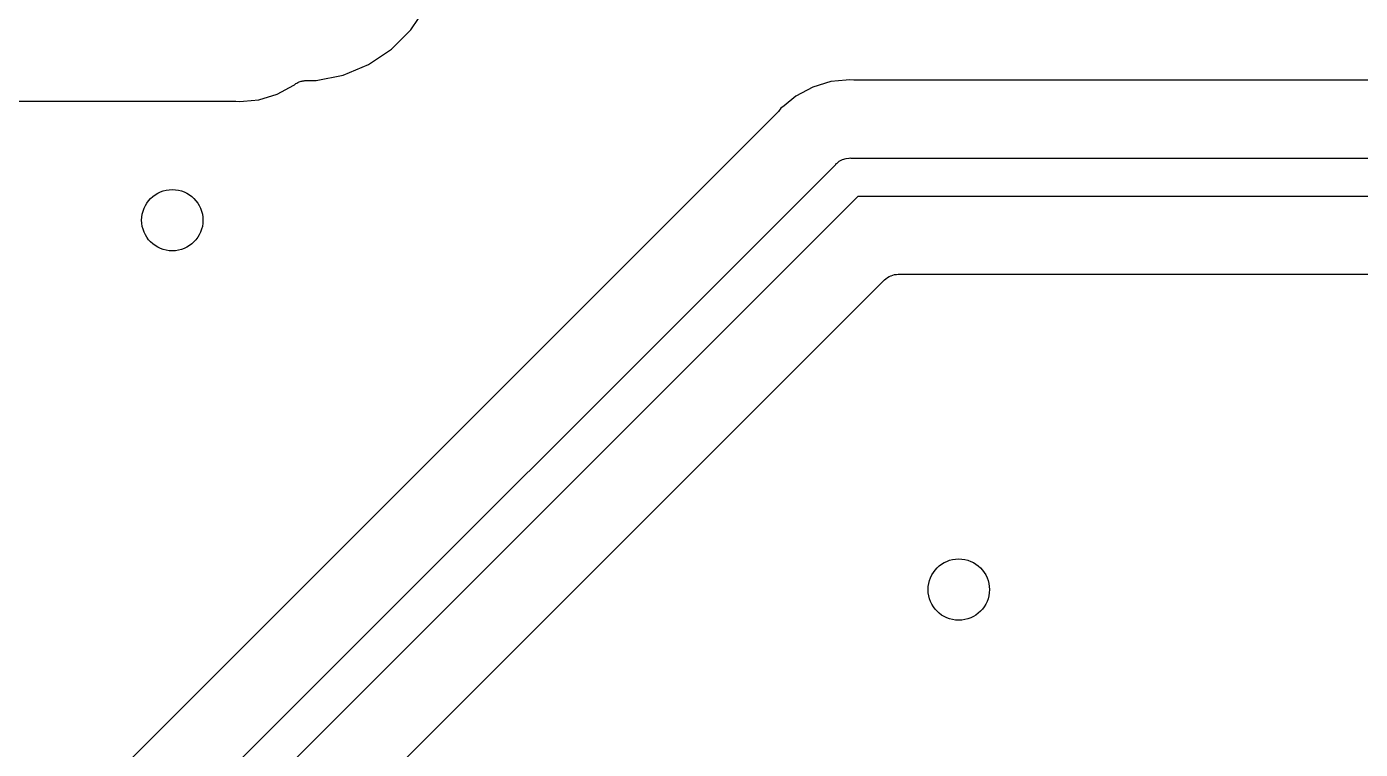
# Model space of a CAD drawing. Extents: x 103 to 213, y -152 to -90.
# Drawn here: x 118.59 to 127.29, y -113.3 to -108.59 of the extents above; entities that cross this region are included whole.
import ezdxf

# ---------------------------------------------------------------- set-up
doc = ezdxf.new("R2010")
doc.units = 0
doc.layers.add('BLACK', color=7, linetype='CONTINUOUS')

msp = doc.modelspace()

# ---------------------------------------------------------------- linework, layer by layer
at = {"layer": 'BLACK', "linetype": 'CONTINUOUS'}
for p, q in [((121.095, -108.609), (121.195, -108.46)), ((120.969, -108.735), (121.095, -108.609)), ((120.82, -108.835), (120.969, -108.735)), ((120.479, -108.938), (120.655, -108.903)), ((120.655, -108.903), (120.82, -108.835)), ((120.223, -109.028), (120.333, -108.969)), ((120.333, -108.969), (120.336, -108.967)), ((120.336, -108.967), (120.337, -108.966)), ((120.337, -108.966), (120.342, -108.963)), ((120.342, -108.963), (120.346, -108.959)), ((120.346, -108.959), (120.352, -108.956)), ((120.352, -108.956), (120.358, -108.952)), ((120.358, -108.952), (120.363, -108.95)), ((120.363, -108.95), (120.368, -108.948)), ((120.368, -108.948), (120.375, -108.946)), ((120.375, -108.946), (120.381, -108.943)), ((120.381, -108.943), (120.386, -108.942)), ((120.386, -108.942), (120.392, -108.94)), ((120.392, -108.94), (120.399, -108.94)), ((120.399, -108.94), (120.405, -108.938)), ((120.405, -108.938), (120.411, -108.939)), ((120.411, -108.939), (120.416, -108.938)), ((120.416, -108.938), (120.479, -108.938)), ((123.717, -108.982), (123.607, -109.041)), ((123.836, -108.946), (123.717, -108.982)), ((123.935, -108.936), (123.836, -108.946)), ((123.96, -108.934), (123.935, -108.936)), ((123.935, -108.936), (123.935, -108.936)), ((123.985, -108.936), (123.96, -108.934)), ((123.99, -108.936), (123.985, -108.936)), ((123.996, -108.937), (123.99, -108.936)), ((123.997, -108.937), (123.996, -108.937)), ((132.439, -108.937), (123.997, -108.937)), ((117.443, -109.073), (119.943, -109.073)), ((119.943, -109.073), (119.944, -109.073)), ((119.944, -109.073), (119.95, -109.074)), ((119.95, -109.074), (119.955, -109.074)), ((119.955, -109.074), (119.98, -109.076)), ((119.98, -109.076), (120.005, -109.074)), ((120.005, -109.074), (120.104, -109.064)), ((120.005, -109.074), (120.005, -109.074)), ((120.104, -109.064), (120.223, -109.028)), ((123.607, -109.041), (123.53, -109.104)), ((123.486, -109.149), (116.758, -115.877)), ((123.489, -109.145), (123.486, -109.149)), ((123.493, -109.141), (123.489, -109.145)), ((123.494, -109.14), (123.493, -109.141)), ((123.51, -109.12), (123.494, -109.14)), ((123.53, -109.104), (123.51, -109.12)), ((123.53, -109.104), (123.53, -109.104)), ((116.918, -116.435), (123.867, -109.486)), ((123.867, -109.486), (123.871, -109.481)), ((123.871, -109.481), (123.876, -109.477)), ((123.876, -109.477), (123.889, -109.466)), ((123.876, -109.477), (123.876, -109.477)), ((123.889, -109.466), (123.89, -109.466)), ((123.89, -109.466), (123.912, -109.454)), ((123.912, -109.454), (123.935, -109.447)), ((123.935, -109.447), (123.954, -109.445)), ((123.954, -109.445), (123.96, -109.444)), ((123.954, -109.445), (123.954, -109.445)), ((123.96, -109.444), (123.966, -109.445)), ((123.966, -109.445), (132.471, -109.445)), ((124.012, -109.695), (117.078, -116.629)), ((132.447, -109.695), (124.012, -109.695)), ((124.206, -110.223), (124.216, -110.218)), ((124.216, -110.218), (124.226, -110.213)), ((124.226, -110.213), (124.227, -110.212)), ((124.227, -110.212), (124.228, -110.212)), ((124.228, -110.212), (124.239, -110.209)), ((124.239, -110.209), (124.25, -110.205)), ((124.25, -110.205), (124.251, -110.205)), ((124.251, -110.205), (124.263, -110.204)), ((124.251, -110.205), (124.251, -110.205)), ((124.263, -110.204), (124.275, -110.203)), ((124.275, -110.203), (132.394, -110.203)), ((120.675, -113.75), (124.185, -110.24)), ((124.185, -110.24), (124.186, -110.239)), ((124.185, -110.24), (124.185, -110.24)), ((124.185, -110.24), (124.185, -110.24)), ((124.185, -110.24), (124.185, -110.24)), ((124.186, -110.239), (124.195, -110.232)), ((124.195, -110.232), (124.205, -110.224)), ((124.205, -110.224), (124.206, -110.223)), ((124.205, -110.224), (124.205, -110.224))]:
    msp.add_line(p, q, dxfattribs=at)
at = {"layer": 'BLACK'}
for centre in [(119.54, -109.85), (124.67, -112.26)]:
    msp.add_circle(centre, 0.2, dxfattribs=at)

doc.saveas('drawing.dxf')
